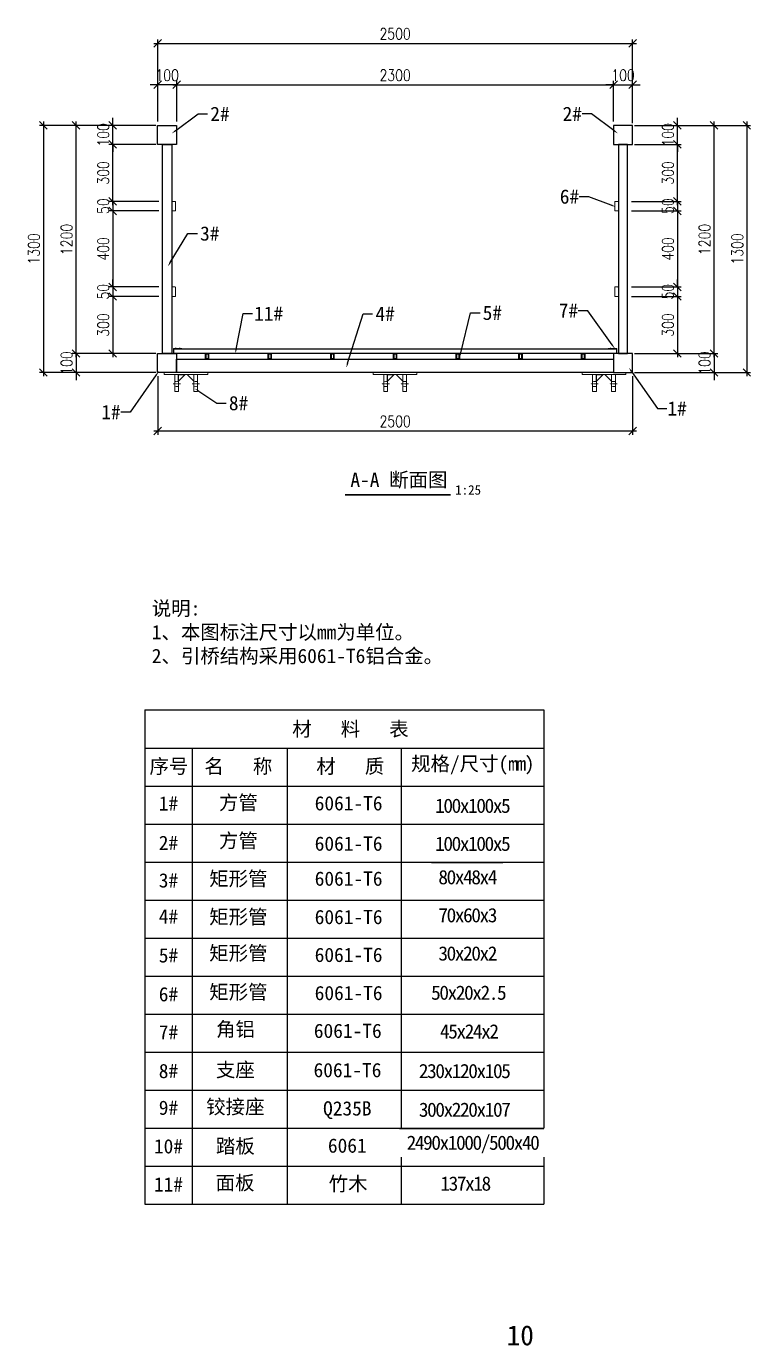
# Model space of a CAD drawing. Header units: millimetres. Extents: x 11827 to 862553, y 15071 to 134256.
# Drawn here: x 715118 to 722744, y 85009 to 98887 of the extents above; entities that cross this region are included whole.
import ezdxf
from ezdxf import colors
from ezdxf.entities.mleader import LeaderData, LeaderLine
from ezdxf.enums import TextEntityAlignment as Align
from ezdxf.math import Vec2, Vec3

# ---------------------------------------------------------------- set-up
doc = ezdxf.new("R2010")
doc.units = ezdxf.units.MM
doc.linetypes.add('DASHDOT', pattern=[1, 0.5, -0.25, 0, -0.25])
for name, color, linetype, lineweight in [('图框', 7, 'Continuous', 13), ('型材', 7, 'Continuous', 15), ('文本', 3, 'Continuous', 13), ('结构', 52, 'Continuous', 18)]:
    doc.layers.add(name, color=color, linetype=linetype, lineweight=lineweight)
for name, color, linetype in [('打印图框', 255, 'Continuous'), ('文字', 7, 'Continuous'), ('标注', 9, 'Continuous'), ('铝横梁', 220, 'Continuous'), ('铝通', 4, 'Continuous'), ('面板', 44, 'Continuous')]:
    doc.layers.add(name, color=color, linetype=linetype)
doc.styles.add('Arial', font='')
doc.styles.add('HZTXT', font='txtw.shx', dxfattribs={"width": 0.8, "bigfont": 'hztxtw.shx'})
doc.styles.add('宋体', font='')
doc.styles.get('Arial').set_extended_font_data('STXihei')
doc.styles.get('宋体').set_extended_font_data('SimSun')
doc.dimstyles.new('DIM-40-SC0.5', dxfattribs={"dimscale": 40, "dimtxt": 3, "dimasz": 2, "dimexe": 1, "dimexo": 1, "dimgap": 1, "dimtad": 1, "dimdec": 1, "dimlfac": 0.5, "dimdsep": 46, "dimtxsty": 'HZTXT', "dimblk": 'OBLIQUE', "dimcen": 0, "dimdle": 1, "dimclrd": 9, "dimclre": 9, "dimclrt": 2, "dimadec": 1, "dimazin": 0, "dimtfac": 1, "dimtdec": 1, "dimtix": 1, "dimtmove": 2, "dimatfit": 3, "dimldrblk": 'OBLIQUE', "dimfxl": 10, "dimtolj": 1, "dimtzin": 0, "dimarcsym": 1})

# ---------------------------------------------------------------- blocks, each defined once
blk = doc.blocks.new('_Oblique')
at = {"color": 0, "linetype": 'ByBlock', "lineweight": -2}
blk.add_line((-0.5, -0.5), (0.5, 0.5), dxfattribs=at)
blk = doc.blocks.new('*D70')
at = {"layer": 'Defpoints', "color": 0, "transparency": 16777216}
for p in [(716501, 98274), (716501, 97846, 0), (716701, 97846, 0)]:
    blk.add_point(p, dxfattribs=at)
at = {"layer": '标注', "color": 9, "lineweight": -2, "transparency": 16777216}
for p, q in [((716501, 98274), (716421, 98274)), ((716501, 97886), (716501, 98314)), ((716701, 98274), (716501, 98274)), ((716701, 97886), (716701, 98314)), ((716701, 98274), (716781, 98274))]:
    blk.add_line(p, q, dxfattribs=at)
at = {"layer": '标注', "color": 9, "lineweight": -2, "transparency": 16777216, "xscale": 80, "yscale": 80, "zscale": 80}
blk.add_blockref('_Oblique', (716501, 98274), dxfattribs=at)
at = {"layer": '标注', "color": 9, "lineweight": -2, "transparency": 16777216, "xscale": 80, "yscale": 80, "zscale": 80, "rotation": 180}
blk.add_blockref('_Oblique', (716701, 98274), dxfattribs=at)
at = {"layer": '标注', "color": 2, "transparency": 16777216, "insert": (716601, 98374), "char_height": 120, "attachment_point": 5, "style": 'HZTXT'}
blk.add_mtext('\\A1;100', dxfattribs=at)
blk = doc.blocks.new('*D71')
at = {"layer": 'Defpoints', "color": 0, "transparency": 16777216}
for p in [(721301, 98274), (716701, 97846), (721301, 97846)]:
    blk.add_point(p, dxfattribs=at)
at = {"layer": '标注', "color": 9, "lineweight": -2, "transparency": 16777216}
for p, q in [((716661, 98274), (721341, 98274)), ((716701, 97886), (716701, 98314)), ((721301, 97886), (721301, 98314))]:
    blk.add_line(p, q, dxfattribs=at)
at = {"layer": '标注', "color": 9, "lineweight": -2, "transparency": 16777216, "xscale": 80, "yscale": 80, "zscale": 80, "rotation": 180}
blk.add_blockref('_Oblique', (716701, 98274), dxfattribs=at)
at = {"layer": '标注', "color": 9, "lineweight": -2, "transparency": 16777216, "xscale": 80, "yscale": 80, "zscale": 80}
blk.add_blockref('_Oblique', (721301, 98274), dxfattribs=at)
at = {"layer": '标注', "color": 2, "transparency": 16777216, "insert": (719001, 98374), "char_height": 120, "attachment_point": 5, "style": 'HZTXT'}
blk.add_mtext('\\A1;2300', dxfattribs=at)
blk = doc.blocks.new('*D72')
at = {"layer": 'Defpoints', "color": 0, "transparency": 16777216}
for p in [(721501, 98274), (721301, 97846, 0), (721501, 97828)]:
    blk.add_point(p, dxfattribs=at)
at = {"layer": '标注', "color": 9, "lineweight": -2, "transparency": 16777216}
for p, q in [((721301, 98274), (721221, 98274)), ((721301, 97886), (721301, 98314)), ((721301, 98274), (721501, 98274)), ((721501, 97868), (721501, 98314)), ((721501, 98274), (721581, 98274))]:
    blk.add_line(p, q, dxfattribs=at)
at = {"layer": '标注', "color": 9, "lineweight": -2, "transparency": 16777216, "xscale": 80, "yscale": 80, "zscale": 80}
blk.add_blockref('_Oblique', (721301, 98274), dxfattribs=at)
at = {"layer": '标注', "color": 9, "lineweight": -2, "transparency": 16777216, "xscale": 80, "yscale": 80, "zscale": 80, "rotation": 180}
blk.add_blockref('_Oblique', (721501, 98274), dxfattribs=at)
at = {"layer": '标注', "color": 2, "transparency": 16777216, "insert": (721401, 98374), "char_height": 120, "attachment_point": 5, "style": 'HZTXT'}
blk.add_mtext('\\A1;100', dxfattribs=at)
blk = doc.blocks.new('*D73')
at = {"layer": 'Defpoints', "color": 0, "transparency": 16777216}
for p in [(721501, 98709), (716501, 97846), (721501, 97846)]:
    blk.add_point(p, dxfattribs=at)
at = {"layer": '标注', "color": 9, "lineweight": -2, "transparency": 16777216}
for p, q in [((716461, 98709), (721541, 98709)), ((716501, 97886), (716501, 98749)), ((721501, 97886), (721501, 98749))]:
    blk.add_line(p, q, dxfattribs=at)
at = {"layer": '标注', "color": 9, "lineweight": -2, "transparency": 16777216, "xscale": 80, "yscale": 80, "zscale": 80, "rotation": 180}
blk.add_blockref('_Oblique', (716501, 98709), dxfattribs=at)
at = {"layer": '标注', "color": 9, "lineweight": -2, "transparency": 16777216, "xscale": 80, "yscale": 80, "zscale": 80}
blk.add_blockref('_Oblique', (721501, 98709), dxfattribs=at)
at = {"layer": '标注', "color": 2, "transparency": 16777216, "insert": (719001, 98809), "char_height": 120, "attachment_point": 5, "style": 'HZTXT'}
blk.add_mtext('\\A1;2500', dxfattribs=at)
blk = doc.blocks.new('*D74')
at = {"layer": 'Defpoints', "color": 0, "transparency": 16777216}
for p in [(716501, 95246), (721501, 95246), (721501, 94632)]:
    blk.add_point(p, dxfattribs=at)
at = {"layer": '标注', "color": 9, "lineweight": -2, "transparency": 16777216}
for p, q in [((716501, 95206), (716501, 94592)), ((721501, 95206), (721501, 94592)), ((716461, 94632), (721541, 94632))]:
    blk.add_line(p, q, dxfattribs=at)
at = {"layer": '标注', "color": 9, "lineweight": -2, "transparency": 16777216, "xscale": 80, "yscale": 80, "zscale": 80, "rotation": 180}
blk.add_blockref('_Oblique', (716501, 94632), dxfattribs=at)
at = {"layer": '标注', "color": 9, "lineweight": -2, "transparency": 16777216, "xscale": 80, "yscale": 80, "zscale": 80}
blk.add_blockref('_Oblique', (721501, 94632), dxfattribs=at)
at = {"layer": '标注', "color": 2, "transparency": 16777216, "insert": (719001, 94732), "char_height": 120, "attachment_point": 5, "style": 'HZTXT'}
blk.add_mtext('\\A1;2500', dxfattribs=at)
blk = doc.blocks.new('*D75')
at = {"layer": 'Defpoints', "color": 0, "transparency": 16777216}
for p in [(721480, 97846), (722359, 97846), (721480, 95446)]:
    blk.add_point(p, dxfattribs=at)
at = {"layer": '标注', "color": 9, "lineweight": -2, "transparency": 16777216}
for p, q in [((721520, 97846), (722399, 97846)), ((722359, 95406), (722359, 97886)), ((721520, 95446), (722399, 95446))]:
    blk.add_line(p, q, dxfattribs=at)
at = {"layer": '标注', "color": 9, "lineweight": -2, "transparency": 16777216, "xscale": 80, "yscale": 80, "zscale": 80}
for p, rotation in [((722359, 97846), 90), ((722359, 95446), 270)]:
    blk.add_blockref('_Oblique', p, dxfattribs=dict(at, rotation=rotation))
at = {"layer": '标注', "color": 2, "transparency": 16777216, "insert": (722259, 96646), "char_height": 120, "attachment_point": 5, "rotation": 90, "style": 'HZTXT'}
blk.add_mtext('\\A1;1200', dxfattribs=at)
blk = doc.blocks.new('*D76')
at = {"layer": 'Defpoints', "color": 0, "transparency": 16777216}
for p in [(721480, 97846, 0), (721480, 95246, 0), (722704, 95246)]:
    blk.add_point(p, dxfattribs=at)
at = {"layer": '标注', "color": 9, "lineweight": -2, "transparency": 16777216}
for p, q in [((721520, 97846), (722744, 97846)), ((722704, 97886), (722704, 95206)), ((721520, 95246), (722744, 95246))]:
    blk.add_line(p, q, dxfattribs=at)
at = {"layer": '标注', "color": 9, "lineweight": -2, "transparency": 16777216, "xscale": 80, "yscale": 80, "zscale": 80}
for p, rotation in [((722704, 97846), 90), ((722704, 95246), 270)]:
    blk.add_blockref('_Oblique', p, dxfattribs=dict(at, rotation=rotation))
at = {"layer": '标注', "color": 2, "transparency": 16777216, "insert": (722604, 96546), "char_height": 120, "attachment_point": 5, "rotation": 90, "style": 'HZTXT'}
blk.add_mtext('\\A1;1300', dxfattribs=at)
blk = doc.blocks.new('*D77')
at = {"layer": 'Defpoints', "color": 0, "transparency": 16777216}
for p in [(721480, 95446, 0), (721480, 95246, 0), (722359, 95246)]:
    blk.add_point(p, dxfattribs=at)
at = {"layer": '标注', "color": 9, "lineweight": -2, "transparency": 16777216}
for p, q in [((722359, 95446), (722359, 95526)), ((721520, 95446), (722399, 95446)), ((722359, 95446), (722359, 95246)), ((721520, 95246), (722399, 95246)), ((722359, 95246), (722359, 95166))]:
    blk.add_line(p, q, dxfattribs=at)
at = {"layer": '标注', "color": 9, "lineweight": -2, "transparency": 16777216, "xscale": 80, "yscale": 80, "zscale": 80}
for p, rotation in [((722359, 95446), 270), ((722359, 95246), 90)]:
    blk.add_blockref('_Oblique', p, dxfattribs=dict(at, rotation=rotation))
at = {"layer": '标注', "color": 2, "transparency": 16777216, "insert": (722259, 95346), "char_height": 120, "attachment_point": 5, "rotation": 90, "style": 'HZTXT'}
blk.add_mtext('\\A1;100', dxfattribs=at)
blk = doc.blocks.new('*D78')
at = {"layer": 'Defpoints', "color": 0, "transparency": 16777216}
for p in [(715642, 97846), (716521, 97846), (716521, 95446)]:
    blk.add_point(p, dxfattribs=at)
at = {"layer": '标注', "color": 9, "lineweight": -2, "transparency": 16777216}
for p, q in [((716481, 97846), (715602, 97846)), ((715642, 95406), (715642, 97886)), ((716481, 95446), (715602, 95446))]:
    blk.add_line(p, q, dxfattribs=at)
at = {"layer": '标注', "color": 9, "lineweight": -2, "transparency": 16777216, "xscale": 80, "yscale": 80, "zscale": 80}
for p, rotation in [((715642, 97846), 90), ((715642, 95446), 270)]:
    blk.add_blockref('_Oblique', p, dxfattribs=dict(at, rotation=rotation))
at = {"layer": '标注', "color": 2, "transparency": 16777216, "insert": (715542, 96646), "char_height": 120, "attachment_point": 5, "rotation": 90, "style": 'HZTXT'}
blk.add_mtext('\\A1;1200', dxfattribs=at)
blk = doc.blocks.new('*D79')
at = {"layer": 'Defpoints', "color": 0, "transparency": 16777216}
for p in [(716028, 97846), (716521, 97846), (716521, 97646)]:
    blk.add_point(p, dxfattribs=at)
at = {"layer": '标注', "color": 9, "lineweight": -2, "transparency": 16777216}
for p, q in [((716481, 97846), (715988, 97846)), ((716028, 97846), (716028, 97926)), ((716028, 97646), (716028, 97846)), ((716481, 97646), (715988, 97646)), ((716028, 97646), (716028, 97566))]:
    blk.add_line(p, q, dxfattribs=at)
at = {"layer": '标注', "color": 9, "lineweight": -2, "transparency": 16777216, "xscale": 80, "yscale": 80, "zscale": 80}
for p, rotation in [((716028, 97846), 270), ((716028, 97646), 90)]:
    blk.add_blockref('_Oblique', p, dxfattribs=dict(at, rotation=rotation))
at = {"layer": '标注', "color": 2, "transparency": 16777216, "insert": (715928, 97746), "char_height": 120, "attachment_point": 5, "rotation": 90, "style": 'HZTXT'}
blk.add_mtext('\\A1;100', dxfattribs=at)
blk = doc.blocks.new('*D80')
at = {"layer": 'Defpoints', "color": 0, "transparency": 16777216}
for p in [(716521, 97846, 0), (715297, 95246), (716521, 95246, 0)]:
    blk.add_point(p, dxfattribs=at)
at = {"layer": '标注', "color": 9, "lineweight": -2, "transparency": 16777216}
for p, q in [((716481, 97846), (715257, 97846)), ((715297, 97886), (715297, 95206)), ((716481, 95246), (715257, 95246))]:
    blk.add_line(p, q, dxfattribs=at)
at = {"layer": '标注', "color": 9, "lineweight": -2, "transparency": 16777216, "xscale": 80, "yscale": 80, "zscale": 80}
for p, rotation in [((715297, 97846), 90), ((715297, 95246), 270)]:
    blk.add_blockref('_Oblique', p, dxfattribs=dict(at, rotation=rotation))
at = {"layer": '标注', "color": 2, "transparency": 16777216, "insert": (715197, 96546), "char_height": 120, "attachment_point": 5, "rotation": 90, "style": 'HZTXT'}
blk.add_mtext('\\A1;1300', dxfattribs=at)
blk = doc.blocks.new('*D81')
at = {"layer": 'Defpoints', "color": 0, "transparency": 16777216}
for p in [(716028, 97646), (716521, 97646, 0), (716553, 97046)]:
    blk.add_point(p, dxfattribs=at)
at = {"layer": '标注', "color": 9, "lineweight": -2, "transparency": 16777216}
for p, q in [((716481, 97646), (715988, 97646)), ((716028, 97006), (716028, 97686)), ((716513, 97046), (715988, 97046))]:
    blk.add_line(p, q, dxfattribs=at)
at = {"layer": '标注', "color": 9, "lineweight": -2, "transparency": 16777216, "xscale": 80, "yscale": 80, "zscale": 80}
for p, rotation in [((716028, 97646), 90), ((716028, 97046), 270)]:
    blk.add_blockref('_Oblique', p, dxfattribs=dict(at, rotation=rotation))
at = {"layer": '标注', "color": 2, "transparency": 16777216, "insert": (715928, 97346), "char_height": 120, "attachment_point": 5, "rotation": 90, "style": 'HZTXT'}
blk.add_mtext('\\A1;300', dxfattribs=at)
blk = doc.blocks.new('*D82')
at = {"layer": 'Defpoints', "color": 0, "transparency": 16777216}
for p in [(716553, 96046, 0), (716028, 95446), (716521, 95446, 0)]:
    blk.add_point(p, dxfattribs=at)
at = {"layer": '标注', "color": 9, "lineweight": -2, "transparency": 16777216}
for p, q in [((716513, 96046), (715988, 96046)), ((716028, 96086), (716028, 95406)), ((716481, 95446), (715988, 95446))]:
    blk.add_line(p, q, dxfattribs=at)
at = {"layer": '标注', "color": 9, "lineweight": -2, "transparency": 16777216, "xscale": 80, "yscale": 80, "zscale": 80}
for p, rotation in [((716028, 96046), 90), ((716028, 95446), 270)]:
    blk.add_blockref('_Oblique', p, dxfattribs=dict(at, rotation=rotation))
at = {"layer": '标注', "color": 2, "transparency": 16777216, "insert": (715928, 95746), "char_height": 120, "attachment_point": 5, "rotation": 90, "style": 'HZTXT'}
blk.add_mtext('\\A1;300', dxfattribs=at)
blk = doc.blocks.new('*D83')
at = {"layer": 'Defpoints', "color": 0, "transparency": 16777216}
for p in [(716553, 97046), (716028, 96946), (716553, 96946)]:
    blk.add_point(p, dxfattribs=at)
at = {"layer": '标注', "color": 9, "lineweight": -2, "transparency": 16777216}
for p, q in [((716513, 97046), (715988, 97046)), ((716028, 97046), (716028, 97126)), ((716028, 97046), (716028, 96946)), ((716513, 96946), (715988, 96946)), ((716028, 96946), (716028, 96866))]:
    blk.add_line(p, q, dxfattribs=at)
at = {"layer": '标注', "color": 9, "lineweight": -2, "transparency": 16777216, "xscale": 80, "yscale": 80, "zscale": 80}
for p, rotation in [((716028, 97046), 270), ((716028, 96946), 90)]:
    blk.add_blockref('_Oblique', p, dxfattribs=dict(at, rotation=rotation))
at = {"layer": '标注', "color": 2, "transparency": 16777216, "insert": (715928, 96996), "char_height": 120, "attachment_point": 5, "rotation": 90, "style": 'HZTXT'}
blk.add_mtext('\\A1;50', dxfattribs=at)
blk = doc.blocks.new('*D84')
at = {"layer": 'Defpoints', "color": 0, "transparency": 16777216}
for p in [(716028, 96046), (716553, 96146), (716553, 96046)]:
    blk.add_point(p, dxfattribs=at)
at = {"layer": '标注', "color": 9, "lineweight": -2, "transparency": 16777216}
for p, q in [((716028, 96146), (716028, 96226)), ((716513, 96146), (715988, 96146)), ((716513, 96046), (715988, 96046)), ((716028, 96146), (716028, 96046)), ((716028, 96046), (716028, 95966))]:
    blk.add_line(p, q, dxfattribs=at)
at = {"layer": '标注', "color": 9, "lineweight": -2, "transparency": 16777216, "xscale": 80, "yscale": 80, "zscale": 80}
for p, rotation in [((716028, 96146), 270), ((716028, 96046), 90)]:
    blk.add_blockref('_Oblique', p, dxfattribs=dict(at, rotation=rotation))
at = {"layer": '标注', "color": 2, "transparency": 16777216, "insert": (715928, 96096), "char_height": 120, "attachment_point": 5, "rotation": 90, "style": 'HZTXT'}
blk.add_mtext('\\A1;50', dxfattribs=at)
blk = doc.blocks.new('*D85')
at = {"layer": 'Defpoints', "color": 0, "transparency": 16777216}
for p in [(716521, 95446, 0), (715642, 95246), (716521, 95246, 0)]:
    blk.add_point(p, dxfattribs=at)
at = {"layer": '标注', "color": 9, "lineweight": -2, "transparency": 16777216}
for p, q in [((715642, 95446), (715642, 95526)), ((716481, 95446), (715602, 95446)), ((715642, 95446), (715642, 95246)), ((716481, 95246), (715602, 95246)), ((715642, 95246), (715642, 95166))]:
    blk.add_line(p, q, dxfattribs=at)
at = {"layer": '标注', "color": 9, "lineweight": -2, "transparency": 16777216, "xscale": 80, "yscale": 80, "zscale": 80}
for p, rotation in [((715642, 95446), 270), ((715642, 95246), 90)]:
    blk.add_blockref('_Oblique', p, dxfattribs=dict(at, rotation=rotation))
at = {"layer": '标注', "color": 2, "transparency": 16777216, "insert": (715542, 95346), "char_height": 120, "attachment_point": 5, "rotation": 90, "style": 'HZTXT'}
blk.add_mtext('\\A1;100', dxfattribs=at)
blk = doc.blocks.new('*D86')
at = {"layer": 'Defpoints', "color": 0, "transparency": 16777216}
for p in [(716553, 96946), (716028, 96146), (716553, 96146, 0)]:
    blk.add_point(p, dxfattribs=at)
at = {"layer": '标注', "color": 9, "lineweight": -2, "transparency": 16777216}
for p, q in [((716513, 96946), (715988, 96946)), ((716028, 96986), (716028, 96106)), ((716513, 96146), (715988, 96146))]:
    blk.add_line(p, q, dxfattribs=at)
at = {"layer": '标注', "color": 9, "lineweight": -2, "transparency": 16777216, "xscale": 80, "yscale": 80, "zscale": 80}
for p, rotation in [((716028, 96946), 90), ((716028, 96146), 270)]:
    blk.add_blockref('_Oblique', p, dxfattribs=dict(at, rotation=rotation))
at = {"layer": '标注', "color": 2, "transparency": 16777216, "insert": (715928, 96546), "char_height": 120, "attachment_point": 5, "rotation": 90, "style": 'HZTXT'}
blk.add_mtext('\\A1;400', dxfattribs=at)
blk = doc.blocks.new('Fushou')
at = {"layer": '型材'}
blk.add_lwpolyline([(320873, 174507, 0.414214), (320878, 174512), (320878, 174602, 0.414214), (320873, 174607), (320843, 174607, 0.414214), (320838, 174602), (320838, 174512, 0.414214), (320843, 174507)], format="xyb", close=True, dxfattribs=at)
at = {"layer": '型材', "elevation": 0}
blk.add_lwpolyline([(320873, 173607, 0.414214), (320878, 173612), (320878, 173702, 0.414214), (320873, 173707), (320843, 173707, 0.414214), (320838, 173702), (320838, 173612, 0.414214), (320843, 173607)], format="xyb", close=True, dxfattribs=at)
at = {"layer": '铝横梁', "color": 6}
blk.add_lwpolyline([(320742, 175207), (320838, 175207), (320838, 173007), (320742, 173007)], close=True, dxfattribs=at)
at = {"layer": '铝通'}
for points in [[(320690, 175207), (320690, 175407), (320890, 175407), (320890, 175207), (320690, 175207)], [(320690, 172807), (320690, 173007), (320890, 173007), (320890, 172807), (320690, 172807)]]:
    blk.add_lwpolyline(points, dxfattribs=at)
blk = doc.blocks.new('*D87')
at = {"layer": 'Defpoints', "color": 0, "transparency": 16777216}
for p in [(721480, 97846), (721973, 97846), (721480, 97646)]:
    blk.add_point(p, dxfattribs=at)
at = {"layer": '标注', "color": 9, "lineweight": -2, "transparency": 16777216}
for p, q in [((721520, 97846), (722013, 97846)), ((721973, 97846), (721973, 97926)), ((721973, 97646), (721973, 97846)), ((721520, 97646), (722013, 97646)), ((721973, 97646), (721973, 97566))]:
    blk.add_line(p, q, dxfattribs=at)
at = {"layer": '标注', "color": 9, "lineweight": -2, "transparency": 16777216, "xscale": 80, "yscale": 80, "zscale": 80}
for p, rotation in [((721973, 97846), 270), ((721973, 97646), 90)]:
    blk.add_blockref('_Oblique', p, dxfattribs=dict(at, rotation=rotation))
at = {"layer": '标注', "color": 2, "transparency": 16777216, "insert": (721873, 97746), "char_height": 120, "attachment_point": 5, "rotation": 90, "style": 'HZTXT'}
blk.add_mtext('\\A1;100', dxfattribs=at)
blk = doc.blocks.new('*D88')
at = {"layer": 'Defpoints', "color": 0, "transparency": 16777216}
for p in [(721480, 97646, 0), (721973, 97646), (721449, 97046)]:
    blk.add_point(p, dxfattribs=at)
at = {"layer": '标注', "color": 9, "lineweight": -2, "transparency": 16777216}
for p, q in [((721520, 97646), (722013, 97646)), ((721973, 97006), (721973, 97686)), ((721489, 97046), (722013, 97046))]:
    blk.add_line(p, q, dxfattribs=at)
at = {"layer": '标注', "color": 9, "lineweight": -2, "transparency": 16777216, "xscale": 80, "yscale": 80, "zscale": 80}
for p, rotation in [((721973, 97646), 90), ((721973, 97046), 270)]:
    blk.add_blockref('_Oblique', p, dxfattribs=dict(at, rotation=rotation))
at = {"layer": '标注', "color": 2, "transparency": 16777216, "insert": (721873, 97346), "char_height": 120, "attachment_point": 5, "rotation": 90, "style": 'HZTXT'}
blk.add_mtext('\\A1;300', dxfattribs=at)
blk = doc.blocks.new('*D89')
at = {"layer": 'Defpoints', "color": 0, "transparency": 16777216}
for p in [(721449, 96046, 0), (721480, 95446, 0), (721973, 95446)]:
    blk.add_point(p, dxfattribs=at)
at = {"layer": '标注', "color": 9, "lineweight": -2, "transparency": 16777216}
for p, q in [((721489, 96046), (722013, 96046)), ((721973, 96086), (721973, 95406)), ((721520, 95446), (722013, 95446))]:
    blk.add_line(p, q, dxfattribs=at)
at = {"layer": '标注', "color": 9, "lineweight": -2, "transparency": 16777216, "xscale": 80, "yscale": 80, "zscale": 80}
for p, rotation in [((721973, 96046), 90), ((721973, 95446), 270)]:
    blk.add_blockref('_Oblique', p, dxfattribs=dict(at, rotation=rotation))
at = {"layer": '标注', "color": 2, "transparency": 16777216, "insert": (721873, 95746), "char_height": 120, "attachment_point": 5, "rotation": 90, "style": 'HZTXT'}
blk.add_mtext('\\A1;300', dxfattribs=at)
blk = doc.blocks.new('*D90')
at = {"layer": 'Defpoints', "color": 0, "transparency": 16777216}
for p in [(721449, 97046), (721449, 96946), (721973, 96946)]:
    blk.add_point(p, dxfattribs=at)
at = {"layer": '标注', "color": 9, "lineweight": -2, "transparency": 16777216}
for p, q in [((721489, 97046), (722013, 97046)), ((721973, 97046), (721973, 97126)), ((721973, 97046), (721973, 96946)), ((721489, 96946), (722013, 96946)), ((721973, 96946), (721973, 96866))]:
    blk.add_line(p, q, dxfattribs=at)
at = {"layer": '标注', "color": 9, "lineweight": -2, "transparency": 16777216, "xscale": 80, "yscale": 80, "zscale": 80}
for p, rotation in [((721973, 97046), 270), ((721973, 96946), 90)]:
    blk.add_blockref('_Oblique', p, dxfattribs=dict(at, rotation=rotation))
at = {"layer": '标注', "color": 2, "transparency": 16777216, "insert": (721873, 96996), "char_height": 120, "attachment_point": 5, "rotation": 90, "style": 'HZTXT'}
blk.add_mtext('\\A1;50', dxfattribs=at)
blk = doc.blocks.new('*D91')
at = {"layer": 'Defpoints', "color": 0, "transparency": 16777216}
for p in [(721449, 96146), (721449, 96046), (721973, 96046)]:
    blk.add_point(p, dxfattribs=at)
at = {"layer": '标注', "color": 9, "lineweight": -2, "transparency": 16777216}
for p, q in [((721973, 96146), (721973, 96226)), ((721489, 96146), (722013, 96146)), ((721489, 96046), (722013, 96046)), ((721973, 96146), (721973, 96046)), ((721973, 96046), (721973, 95966))]:
    blk.add_line(p, q, dxfattribs=at)
at = {"layer": '标注', "color": 9, "lineweight": -2, "transparency": 16777216, "xscale": 80, "yscale": 80, "zscale": 80}
for p, rotation in [((721973, 96146), 270), ((721973, 96046), 90)]:
    blk.add_blockref('_Oblique', p, dxfattribs=dict(at, rotation=rotation))
at = {"layer": '标注', "color": 2, "transparency": 16777216, "insert": (721873, 96096), "char_height": 120, "attachment_point": 5, "rotation": 90, "style": 'HZTXT'}
blk.add_mtext('\\A1;50', dxfattribs=at)
blk = doc.blocks.new('*D92')
at = {"layer": 'Defpoints', "color": 0, "transparency": 16777216}
for p in [(721449, 96946), (721449, 96146, 0), (721973, 96146)]:
    blk.add_point(p, dxfattribs=at)
at = {"layer": '标注', "color": 9, "lineweight": -2, "transparency": 16777216}
for p, q in [((721489, 96946), (722013, 96946)), ((721973, 96986), (721973, 96106)), ((721489, 96146), (722013, 96146))]:
    blk.add_line(p, q, dxfattribs=at)
at = {"layer": '标注', "color": 9, "lineweight": -2, "transparency": 16777216, "xscale": 80, "yscale": 80, "zscale": 80}
for p, rotation in [((721973, 96946), 90), ((721973, 96146), 270)]:
    blk.add_blockref('_Oblique', p, dxfattribs=dict(at, rotation=rotation))
at = {"layer": '标注', "color": 2, "transparency": 16777216, "insert": (721873, 96546), "char_height": 120, "attachment_point": 5, "rotation": 90, "style": 'HZTXT'}
blk.add_mtext('\\A1;400', dxfattribs=at)
blk = doc.blocks.new('*U69')
for points in [[(30, -20), (-30, -20), (-30, 20), (30, 20)], [(24, -14), (-24, -14), (-24, 14), (24, 14)]]:
    blk.add_lwpolyline(points, close=True)
blk = doc.blocks.new('*U66')
at = {"color": 0, "linetype": 'ByBlock', "lineweight": -2, "transparency": 16777216}
for p in [(0, 3960), (0, 3300), (0, 2640), (0, 1980), (0, 1320), (0, 660), (0, 0)]:
    blk.add_blockref('*U69', p, dxfattribs=at)
blk = doc.blocks.new('*U67')
blk.add_lwpolyline([(-10, 80), (-80, 10), (-80, 80)], close=True)
at = {"layer": '图框'}
for points in [[(-120, -100), (-80, -100), (-80, 80), (-120, 80)], [(10, 80), (80, 10), (80, 80)], [(120, -100), (80, -100), (80, 80), (120, 80)]]:
    blk.add_lwpolyline(points, close=True, dxfattribs=at)
at = {"layer": '结构', "color": 1, "linetype": 'DASHDOT', "ltscale": 10}
for p, q in [((-60, -20), (-140, -20)), ((140, -20), (60, -20))]:
    blk.add_line(p, q, dxfattribs=at)
at = {"layer": '结构', "color": 3}
blk.add_lwpolyline([(-230, 100), (230, 100), (230, 80), (-230, 80)], close=True, dxfattribs=at)
at = {"layer": '结构', "color": 1, "linetype": 'DASHDOT', "ltscale": 10}
for points in [[(-120, -47), (-80, -47), (-80, 7), (-120, 7)], [(120, -47), (80, -47), (80, 7), (120, 7)]]:
    blk.add_lwpolyline(points, close=True, dxfattribs=at)
blk = doc.blocks.new('*U68')
at = {"color": 0, "linetype": 'ByBlock', "lineweight": -2, "transparency": 16777216}
for p in [(0, 0), (2200, 0), (4400, 0)]:
    blk.add_blockref('*U67', p, dxfattribs=at)

msp = doc.modelspace()

# ---------------------------------------------------------------- linework, layer by layer
at = {"const_width": 15}
msp.add_lwpolyline([(718472.47, 93959.49), (719586.25, 93959.49)], dxfattribs=at)
at = {"layer": '型材', "color": 4, "elevation": 0}
for points in [[(716688.44, 95502.27, 0.41421361), (716687.31, 95502.27), (716685.44, 95500.4, -0.19891239), (716684.88, 95500.17), (716668.53, 95500.17, 0.41421356), (716666.53, 95498.17), (716666.53, 95453.17, 0.41421356), (716667.53, 95452.17), (716669.53, 95452.17, 0.41421356), (716670.53, 95453.17), (716670.53, 95496.17), (716755.93, 95496.17, 0.66564413), (716756.36, 95497.19, 0.20073668), (716749.24, 95500.17), (716738.19, 95500.17, -0.19891239), (716737.63, 95500.4), (716735.76, 95502.27, 0.41421361), (716734.63, 95502.27), (716733.1, 95500.74, -0.41421362), (716731.97, 95500.74), (716730.44, 95502.27, 0.41421361), (716729.31, 95502.27), (716727.44, 95500.4, -0.19891239), (716726.88, 95500.17), (716696.19, 95500.17, -0.19891239), (716695.63, 95500.4), (716693.76, 95502.27, 0.41421361), (716692.63, 95502.27), (716691.1, 95500.74, -0.41421362), (716689.97, 95500.74)], [(721312.65, 95502.27, -0.41421361), (721313.79, 95502.27), (721315.65, 95500.4, 0.19891239), (721316.21, 95500.17), (721332.56, 95500.17, -0.41421356), (721334.56, 95498.17), (721334.56, 95453.17, -0.41421356), (721333.56, 95452.17), (721331.56, 95452.17, -0.41421356), (721330.56, 95453.17), (721330.56, 95496.17), (721245.16, 95496.17, -0.66564413), (721244.73, 95497.19, -0.20073668), (721251.85, 95500.17), (721262.9, 95500.17, 0.19891239), (721263.47, 95500.4), (721265.33, 95502.27, -0.41421361), (721266.46, 95502.27), (721267.99, 95500.74, 0.41421362), (721269.12, 95500.74), (721270.65, 95502.27, -0.41421361), (721271.79, 95502.27), (721273.65, 95500.4, 0.19891239), (721274.21, 95500.17), (721304.9, 95500.17, 0.19891239), (721305.47, 95500.4), (721307.33, 95502.27, -0.41421361), (721308.46, 95502.27), (721309.99, 95500.74, 0.41421362), (721311.12, 95500.74)]]:
    msp.add_lwpolyline(points, format="xyb", close=True, dxfattribs=at)
at = {"layer": '文字', "color": 0}
for p, q in [((716365.47, 91695.68), (716365.47, 86495.7)), ((716365.47, 91695.68), (720565.52, 91695.68)), ((720565.52, 91695.68), (720565.52, 86495.7)), ((716365.47, 91295.7), (720565.52, 91295.7)), ((716865.47, 91295.7), (716865.47, 86495.7)), ((717865.5, 91295.7), (717865.5, 86495.7)), ((719065.48, 91295.7), (719065.48, 86495.7)), ((716365.47, 89695.7), (720565.52, 89695.7)), ((716365.47, 89295.7), (720565.52, 89295.7)), ((716365.47, 86895.7), (720565.52, 86895.7)), ((716365.47, 86495.7), (720565.52, 86495.7))]:
    msp.add_line(p, q, dxfattribs=at)
at = {"layer": '铝横梁', "color": 11, "elevation": 0}
msp.add_lwpolyline([(716700.53, 95246.17), (716700.53, 95386.17), (721300.56, 95386.17), (721300.56, 95246.17)], close=True, dxfattribs=at)
at = {"layer": '面板', "elevation": 0}
msp.add_lwpolyline([(716670.53, 95446.17), (716670.53, 95496.17), (721330.56, 95496.17), (721330.56, 95446.17)], close=True, dxfattribs=at)

# ---------------------------------------------------------------- block references
at = {"color": 7}
msp.add_blockref('Fushou', (395810.52, -77560.98), dxfattribs=at)
at = {"color": 7, "xscale": -1}
msp.add_blockref('Fushou', (1042190.57, -77560.98), dxfattribs=at)
at = {"xscale": -1, "rotation": 270}
msp.add_blockref('*U66', (717020.58, 95416.17, 0), dxfattribs=at)
msp.add_blockref('*U68', (716800.53, 95146.17))

# ---------------------------------------------------------------- texts
at = {"layer": '打印图框', "color": 6, "attachment_point": 1, "style": 'Arial'}
for s, width, gutter_width, heights, insert, char_height in [('A-A 断面图', 1456.9888, 12.5, [2.501110429875553e-12], (718529.96, 94192.26, 0), 150), ('1:25', 732.3615, 18.75, [0], (719633.62, 94060.79), 100)]:
    msp.add_mtext_dynamic_manual_height_columns(s, width=width, gutter_width=gutter_width, heights=heights, dxfattribs=dict(at, insert=insert, char_height=char_height))
at = {"layer": '文字', "color": 0, "insert": (717982.18, 92505.92), "char_height": 150, "attachment_point": 5, "style": 'Arial'}
msp.add_mtext_dynamic_manual_height_columns('\\pxql;说明:\\P1、本图标注尺寸以mm为单位。\\P2、引桥结构采用6061-T6铝合金。', width=3086.8183, gutter_width=12.5, heights=[0], dxfattribs=at)
at = {"layer": '文字', "color": 0, "char_height": 150, "attachment_point": 5, "style": 'Arial'}
for s, insert in [('材   料   表', (718530.45, 91487.64)), ('序号', (716619.24, 91095.45)), ('名   称', (717350.13, 91095.45)), ('材   质', (718528.88, 91095.45)), ('规格/尺寸({\\T0.85;mm})', (719818.11, 91110.85, 0)), ('1#', (716614.42, 90713.01)), ('方管', (717350.73, 90713.01)), ('6061-T6', (718511.2, 90713.01)), ('2#', (716614.42, 90297.94)), ('方管', (717350.73, 90313.01)), ('6061-T6', (718511.2, 90288.77)), ('3#', (716614.42, 89901.92)), ('矩形管', (717350.73, 89913.01)), ('6061-T6', (718511.2, 89920.38)), ('4#', (716614.42, 89523.16)), ('矩形管', (717350.73, 89510.98)), ('6061-T6', (718511.2, 89516.72)), ('5#', (716614.42, 89113.21)), ('矩形管', (717350.73, 89129.13)), ('6061-T6', (718511.2, 89118.38)), ('矩形管', (717350.73, 88720.08)), ('6#', (716614.42, 88704.16)), ('6061-T6', (718511.2, 88716.98)), ('角铝', (717320.31, 88328.27)), ('7#', (716614.42, 88304.63)), ('6061-T6', (718502.42, 88319.33)), ('支座', (717318.72, 87902.7)), ('8#', (716614.42, 87896.74)), ('6061-T6', (718499.27, 87906.28)), ('9#', (716614.42, 87510.27)), ('铰接座', (717318.72, 87513.67)), ('Q235B', (718497.46, 87485.65)), ('10#', (716614.42, 87104.74)), ('踏板', (717318.72, 87099.9)), ('6061', (718497.46, 87112.16)), ('11#', (716614.42, 86704.74)), ('面板', (717315.74, 86713.31)), ('竹木', (718505.95, 86703.66))]:
    msp.add_mtext(s, dxfattribs=dict(at, insert=insert))
at = {"layer": '文字', "color": 0, "char_height": 150, "attachment_point": 5, "style": 'Arial', "bg_fill": 2}
for s, insert in [('{\\T0.85;100x100x5}', (719812.31, 90687.53)), ('{\\T0.85;80x48x4}', (719759.6, 89935.85)), ('{\\T0.85;50x20x2.5}', (719769.96, 88720.8)), ('{\\T0.85;45x24x2}', (719776.6, 88313.34)), ('{\\T0.85;230x120x105}', (719727.59, 87896.55)), ('{\\T0.85;300x220x107}', (719727.59, 87489.72))]:
    msp.add_mtext(s, dxfattribs=dict(at, insert=insert))
at = {"layer": '文本', "style": '宋体'}
msp.add_text('10', height=210, dxfattribs=at).set_placement((720176.06, 85117.25), align=Align.MIDDLE_LEFT)

# ---------------------------------------------------------------- dimensions: what is measured, and where the dimension line sits
at = {"layer": '标注'}
for base, p1, p2, picture, middle in [((721500.56, 98708.62), (716500.53, 97846.17), (721500.56, 97846.17), '*D73', (719000.55, 98808.62)), ((721300.56, 98274.08), (716700.53, 97846.17), (721300.56, 97846.17), '*D71', (719000.55, 98374.08)), ((721500.56, 98274.08, 0), (721300.56, 97846.17), (721500.56, 97828.17, 0), '*D72', (721400.56, 98374.08, 0)), ((721500.56, 94632.39), (716500.53, 95246.17), (721500.56, 95246.17), '*D74', (719000.55, 94732.39))]:
    dim = msp.add_linear_dim(base=base, p1=p1, p2=p2, dimstyle='DIM-40-SC0.5', dxfattribs=at)
    dim.commit()
    dim.dimension.update_dxf_attribs({"geometry": picture, "text_midpoint": middle})
for base, p1, p2, angle, picture, middle in [((716500.53, 98274.08, 0), (716700.53, 97846.17), (716500.53, 97846.17), 180, '*D70', (716600.53, 98374.08, 0)), ((715296.88, 95246.17, 0), (716520.63, 97846.17, 0), (716520.63, 95246.17, 0), 90, '*D80', (715196.88, 96546.17, 0)), ((715642.05, 97846.17, 0), (716520.63, 95446.17, 0), (716520.63, 97846.17, 0), 90, '*D78', (715542.05, 96646.17, 0)), ((716028.24, 97846.17, 0), (716520.63, 97646.17, 0), (716520.63, 97846.17, 0), 90, '*D79', (715928.24, 97746.17, 0)), ((721972.85, 97846.17, 0), (721480.46, 97646.17, 0), (721480.46, 97846.17, 0), 90, '*D87', (721872.85, 97746.17, 0)), ((722359.04, 97846.17, 0), (721480.46, 95446.17, 0), (721480.46, 97846.17, 0), 90, '*D75', (722259.04, 96646.17, 0)), ((722704.21, 95246.17, 0), (721480.46, 97846.17, 0), (721480.46, 95246.17, 0), 90, '*D76', (722604.21, 96546.17, 0)), ((716028.24, 97646.17), (716552.53, 97046.14), (716520.63, 97646.17, 0), 90, '*D81', (715928.24, 97346.15)), ((721972.85, 97646.17), (721448.56, 97046.14), (721480.46, 97646.17, 0), 90, '*D88', (721872.85, 97346.15)), ((716028.24, 96946.14), (716552.53, 97046.14), (716552.53, 96946.14), 90, '*D83', (715928.24, 96996.14)), ((721972.85, 96946.14), (721448.56, 97046.14), (721448.56, 96946.14), 90, '*D90', (721872.85, 96996.14)), ((716028.24, 96146.14), (716552.53, 96946.14), (716552.53, 96146.14, 0), 90, '*D86', (715928.24, 96546.14)), ((721972.85, 96146.14), (721448.56, 96946.14), (721448.56, 96146.14, 0), 90, '*D92', (721872.85, 96546.14)), ((716028.24, 96046.14, 0), (716552.53, 96146.14, 0), (716552.53, 96046.14, 0), 90, '*D84', (715928.24, 96096.14, 0)), ((721972.85, 96046.14, 0), (721448.56, 96146.14, 0), (721448.56, 96046.14, 0), 90, '*D91', (721872.85, 96096.14, 0)), ((716028.24, 95446.17), (716552.53, 96046.14, 0), (716520.63, 95446.17, 0), 90, '*D82', (715928.24, 95746.15)), ((721972.85, 95446.17), (721448.56, 96046.14, 0), (721480.46, 95446.17, 0), 90, '*D89', (721872.85, 95746.15)), ((715642.05, 95246.17), (716520.63, 95446.17, 0), (716520.63, 95246.17, 0), 90, '*D85', (715542.05, 95346.17)), ((722359.04, 95246.17), (721480.46, 95446.17, 0), (721480.46, 95246.17, 0), 90, '*D77', (722259.04, 95346.17))]:
    dim = msp.add_linear_dim(base=base, p1=p1, p2=p2, angle=angle, dimstyle='DIM-40-SC0.5', dxfattribs=at)
    dim.commit()
    dim.dimension.update_dxf_attribs({"geometry": picture, "text_midpoint": middle})

# ---------------------------------------------------------------- leaders
at = {"layer": '标注', "color": 6}
ml = msp.add_multileader_mtext('Standard', dxfattribs=at)
ml.set_content('2#', color=6, style='Arial')
ml.set_leader_properties(color=9)
ml.build(insert=Vec2(0, 0))
ml.multileader.update_dxf_attribs({"dogleg_length": 100, "arrow_head_size": 50})
ctx = ml.context
ctx.base_point, ctx.char_height, ctx.arrow_head_size, ctx.landing_gap_size, ctx.plane_origin = Vec3(717026.17, 97967.21, 0), 150, 50, 1, Vec3(716926.17, 98430.94, 0)
ctx.text_align_type = 2
notes = []
notes.append((ctx, [(0, (1, 1, 0), (716926.17, 97967.21, 0), (1, 0), 100, [(0, [(716650.28, 97761.08, 0)], 0, [])])]))
ctx.mtext.insert, ctx.mtext.alignment, ctx.mtext.flow_direction = Vec3(717258.89, 98042.21, 0), 3, 5
ml = msp.add_multileader_mtext('Standard', dxfattribs=at)
ml.set_content('2#', color=6, style='Arial')
ml.set_leader_properties(color=9)
ml.build(insert=Vec2(0, 0))
ml.multileader.update_dxf_attribs({"dogleg_length": 100, "arrow_head_size": 50})
ctx = ml.context
ctx.base_point, ctx.char_height, ctx.arrow_head_size, ctx.landing_gap_size, ctx.plane_origin = Vec3(720735.62, 97967.21, 0), 150, 50, 1, Vec3(720069.35, 98430.94, 0)
ctx.text_align_type = 2
notes.append((ctx, [(0, (1, 1, 0), (721069.35, 97967.21, 0), (-1, 0), 100, [(0, [(721345.23, 97761.08, 0)], 0, [])])]))
ctx.mtext.insert, ctx.mtext.alignment, ctx.mtext.flow_direction = Vec3(720968.35, 98042.21, 0), 3, 5
ml = msp.add_multileader_mtext('Standard', dxfattribs=at)
ml.set_content('6#', color=6, style='Arial')
ml.set_leader_properties(color=9)
ml.build(insert=Vec2(0, 0))
ml.multileader.update_dxf_attribs({"dogleg_length": 100, "arrow_head_size": 50})
ctx = ml.context
ctx.base_point, ctx.char_height, ctx.arrow_head_size, ctx.landing_gap_size, ctx.plane_origin = Vec3(720713.72, 97095.5), 150, 50, 1, Vec3(721600.56, 98362.12)
ctx.text_align_type = 2
notes.append((ctx, [(1, (1, 1, 0), (721040.02, 97095.5), (-1, 0), 100, [(0, [(721323.5, 96989.1)], 0, [])])]))
ctx.mtext.insert, ctx.mtext.alignment, ctx.mtext.flow_direction = Vec3(720939.02, 97172.31), 3, 5
ml = msp.add_multileader_mtext('Standard', dxfattribs=at)
ml.set_content('3#', color=6, style='Arial')
ml.set_leader_properties(color=9)
ml.build(insert=Vec2(0, 0))
ml.multileader.update_dxf_attribs({"dogleg_length": 100, "arrow_head_size": 50})
ctx = ml.context
ctx.base_point, ctx.char_height, ctx.arrow_head_size, ctx.landing_gap_size, ctx.plane_origin = Vec3(716919.77, 96706.9), 150, 50, 1, Vec3(713818.76, 97170.63)
ctx.text_align_type = 2
notes.append((ctx, [(0, (1, 1, 0), (716819.77, 96706.9), (1, 0), 100, [(0, [(716606.81, 96360.97)], 0, [])])]))
ctx.mtext.insert, ctx.mtext.alignment, ctx.mtext.flow_direction = Vec3(717151.49, 96783.71), 3, 5
ml = msp.add_multileader_mtext('Standard', dxfattribs=at)
ml.set_content('11#', color=6, style='Arial')
ml.set_leader_properties(color=9)
ml.build(insert=Vec2(0, 0))
ml.multileader.update_dxf_attribs({"dogleg_length": 100, "arrow_head_size": 50})
ctx = ml.context
ctx.base_point, ctx.char_height, ctx.arrow_head_size, ctx.landing_gap_size, ctx.plane_origin = Vec3(717500.75, 95865.61), 150, 50, 1, Vec3(719368.33, 96647.59)
ctx.text_align_type = 2
notes.append((ctx, [(0, (1, 1, 0), (717400.75, 95865.61), (1, 0), 100, [(0, [(717316.69, 95442.32)], 0, [])])]))
ctx.mtext.insert, ctx.mtext.alignment, ctx.mtext.flow_direction = Vec3(717822.23, 95940.61), 3, 5
ml = msp.add_multileader_mtext('Standard', dxfattribs=at)
ml.set_content('4#', color=6, style='Arial')
ml.set_leader_properties(color=9)
ml.build(insert=Vec2(0, 0))
ml.multileader.update_dxf_attribs({"dogleg_length": 100, "arrow_head_size": 50})
ctx = ml.context
ctx.base_point, ctx.char_height, ctx.arrow_head_size, ctx.landing_gap_size, ctx.plane_origin = Vec3(718763.89, 95863.94), 150, 50, 1, Vec3(721395.86, 96469.15)
ctx.text_align_type = 2
notes.append((ctx, [(0, (1, 1, 0), (718663.89, 95863.94), (1, 0), 100, [(0, [(718486.26, 95296.95)], 0, [])])]))
ctx.mtext.insert, ctx.mtext.alignment, ctx.mtext.flow_direction = Vec3(718997.62, 95938.94), 3, 5
ml = msp.add_multileader_mtext('Standard', dxfattribs=at)
ml.set_content('5#', color=6, style='Arial')
ml.set_leader_properties(color=9)
ml.build(insert=Vec2(0, 0))
ml.multileader.update_dxf_attribs({"dogleg_length": 100, "arrow_head_size": 50})
ctx = ml.context
ctx.base_point, ctx.char_height, ctx.arrow_head_size, ctx.landing_gap_size, ctx.plane_origin = Vec3(719896.22, 95872.54, 0), 150, 50, 1, Vec3(721732.22, 96611.05, 0)
ctx.text_align_type = 2
notes.append((ctx, [(0, (1, 1, 0), (719796.22, 95872.54, 0), (1, 0), 100, [(0, [(719680.58, 95405.78, 0)], 0, [])])]))
ctx.mtext.insert, ctx.mtext.alignment, ctx.mtext.flow_direction = Vec3(720126.74, 95949.35, 0), 3, 5
ml = msp.add_multileader_mtext('Standard', dxfattribs=at)
ml.set_content('7#', color=6, style='Arial')
ml.set_leader_properties(color=9)
ml.build(insert=Vec2(0, 0))
ml.multileader.update_dxf_attribs({"dogleg_length": 100, "arrow_head_size": 50})
ctx = ml.context
ctx.base_point, ctx.char_height, ctx.arrow_head_size, ctx.landing_gap_size, ctx.plane_origin = Vec3(720703.93, 95896.19), 150, 50, 1, Vec3(721882.55, 97158.84)
ctx.text_align_type = 2
notes.append((ctx, [(1, (1, 1, 0), (721029.22, 95896.19), (-1, 0), 100, [(0, [(721313.95, 95497.9)], 0, [])])]))
ctx.mtext.insert, ctx.mtext.alignment, ctx.mtext.flow_direction = Vec3(720928.22, 95973), 3, 5
ml = msp.add_multileader_mtext('Standard', dxfattribs=at)
ml.set_content('1#', color=6, style='Arial')
ml.set_leader_properties(color=9)
ml.build(insert=Vec2(0, 0))
ml.multileader.update_dxf_attribs({"dogleg_length": 100, "arrow_head_size": 50})
ctx = ml.context
ctx.base_point, ctx.char_height, ctx.arrow_head_size, ctx.landing_gap_size, ctx.plane_origin = Vec3(715900.77, 94830.08, 0), 150, 50, 1, Vec3(715381.74, 95686.68, 0)
ctx.text_align_type = 2
notes.append((ctx, [(0, (1, 1, 0), (716212, 94830.08, 0), (-1, 0), 100, [(0, [(716513.46, 95261.14, 0)], 0, [])])]))
ctx.mtext.insert, ctx.mtext.alignment, ctx.mtext.flow_direction = Vec3(716111, 94905.08, 0), 3, 5
ml = msp.add_multileader_mtext('Standard', dxfattribs=at)
ml.set_content('1#', color=6, style='Arial')
ml.set_leader_properties(color=9)
ml.build(insert=Vec2(0, 0))
ml.multileader.update_dxf_attribs({"dogleg_length": 100, "arrow_head_size": 50})
ctx = ml.context
ctx.base_point, ctx.char_height, ctx.arrow_head_size, ctx.landing_gap_size, ctx.plane_origin = Vec3(721861.93, 94867.7, 0), 150, 50, 1, Vec3(718592.2, 95724.3, 0)
ctx.text_align_type = 2
notes.append((ctx, [(0, (1, 1, 0), (721761.93, 94867.7, 0), (1, 0), 100, [(0, [(721460.48, 95298.76, 0)], 0, [])])]))
ctx.mtext.insert, ctx.mtext.alignment, ctx.mtext.flow_direction = Vec3(722072.17, 94942.7, 0), 3, 5
ml = msp.add_multileader_mtext('Standard', dxfattribs=at)
ml.set_content('8#', color=6, style='Arial')
ml.set_leader_properties(color=9)
ml.build(insert=Vec2(0, 0))
ml.multileader.update_dxf_attribs({"dogleg_length": 100, "arrow_head_size": 50})
ctx = ml.context
ctx.base_point, ctx.char_height, ctx.arrow_head_size, ctx.landing_gap_size, ctx.plane_origin = Vec3(717222.68, 94922.36), 150, 50, 1, Vec3(715153.35, -510096.97)
ctx.text_align_type = 2
notes.append((ctx, [(1, (1, 1, 0), (717122.68, 94922.36), (1, 0), 100, [(0, [(716891.86, 95077.02)], 0, [])])]))
ctx.mtext.insert, ctx.mtext.alignment, ctx.mtext.flow_direction = Vec3(717454.6, 94999.17), 3, 5
for ctx, leaders in notes:
    for number, flags, end, landing, length, lines in leaders:
        leader = LeaderData()
        leader.index, (leader.has_last_leader_line, leader.has_dogleg_vector, leader.attachment_direction) = number, flags
        leader.last_leader_point, leader.dogleg_vector, leader.dogleg_length = Vec3(end), Vec3(landing), length
        for number, points, colour, breaks in lines:
            line = LeaderLine()
            line.index, line.vertices, line.color, line.breaks = number, Vec3.list(points), colors.encode_raw_color(colour), breaks
            leader.lines.append(line)
        ctx.leaders.append(leader)

# ---------------------------------------------------------------- next in the draw order: linework, layer by layer
at = {"layer": '文字', "color": 0}
for p, q in [((716365.47, 90895.7), (720565.52, 90895.7)), ((716365.47, 90495.7), (720565.52, 90495.7)), ((716365.47, 90095.7), (720565.52, 90095.7)), ((716365.47, 88895.7), (720565.52, 88895.7)), ((716365.47, 88495.7), (720565.52, 88495.7)), ((716365.47, 88095.7), (720565.52, 88095.7)), ((716365.47, 87695.7), (720565.52, 87695.7))]:
    msp.add_line(p, q, dxfattribs=at)

# ---------------------------------------------------------------- next in the draw order: texts
at = {"layer": '文字', "color": 0, "char_height": 150, "attachment_point": 5, "style": 'Arial', "bg_fill": 2}
for s, insert in [('{\\T0.85;70x60x3}', (719759.6, 89535.85)), ('{\\T0.85;2490x1000/500x40}', (719815.75, 87125.41)), ('{\\T0.85;137x18}', (719737.35, 86712.65))]:
    msp.add_mtext(s, dxfattribs=dict(at, insert=insert))
at = {"layer": '文字', "color": 0, "insert": (719759.6, 89133.57), "char_height": 150, "width": 455.6225, "attachment_point": 5, "style": 'Arial', "bg_fill": 2}
msp.add_mtext('{\\T0.85;30x20x2}', dxfattribs=at)

# ---------------------------------------------------------------- next in the draw order: linework, layer by layer
at = {"layer": '文字', "color": 0}
msp.add_line((716365.47, 87295.7), (720565.52, 87295.7), dxfattribs=at)

# ---------------------------------------------------------------- next in the draw order: texts
at = {"layer": '文字', "color": 0, "insert": (719812.31, 90287.53), "char_height": 150, "attachment_point": 5, "style": 'Arial', "bg_fill": 2}
msp.add_mtext('{\\T0.85;100x100x5}', dxfattribs=at)

doc.saveas('drawing.dxf')
